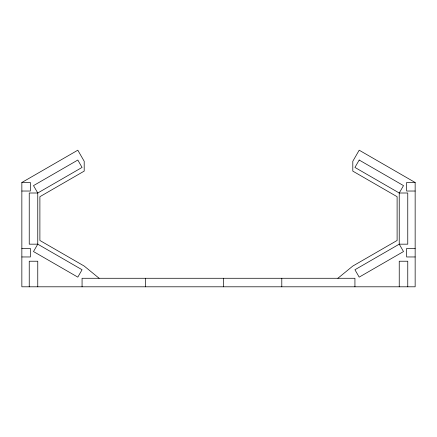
<?xml version="1.0" encoding="UTF-8"?>
<svg xmlns="http://www.w3.org/2000/svg" width="437" height="437" viewBox="0 0 437 437"><rect width="100%" height="100%" fill="white"/><g stroke="black" fill="none" stroke-linecap="round" stroke-linejoin="round"><path stroke-width="0.66" d="M337.877 278.276L352.801 266.057L397.107 240.476L397.107 196.699L352.801 171.118L352.801 161.275L359.192 150.197L415.15 182.502L415.15 286.803L21.85 286.803L21.85 182.502L77.808 150.197L84.199 161.275L84.199 171.118L39.893 196.699L39.893 240.476L84.199 266.057L99.123 278.276M21.85 182.502L30.377 182.502L30.377 191.029L21.85 191.029M415.15 182.502L406.623 182.502L406.623 191.029L415.15 191.029M21.85 248.435L30.377 248.435L30.377 256.961L21.85 256.961M415.15 248.435L406.623 248.435L406.623 256.961L415.15 256.961M407.765 286.803L407.765 261.222L399.238 261.222L399.238 286.803M354.931 286.803L354.931 278.276L82.069 278.276L82.069 286.803M281.794 278.276L281.794 286.803M223.422 278.276L223.422 286.803M145.363 278.276L145.363 286.803M37.762 286.803L37.762 261.222L29.235 261.222L29.235 286.803M37.762 244.168L33.496 251.554L77.808 277.134L82.069 269.749L37.762 244.168L29.235 244.168L29.235 193.007L37.762 193.007L82.069 167.426L77.808 160.04L33.496 185.621L37.762 193.007L37.762 244.168M359.192 160.04L354.931 167.426L399.238 193.007L407.765 193.007L407.765 244.168L399.238 244.168L354.931 269.749L359.192 277.134L403.504 251.554L399.238 244.168L399.238 193.007L403.504 185.621L359.192 160.04"/></g></svg>
